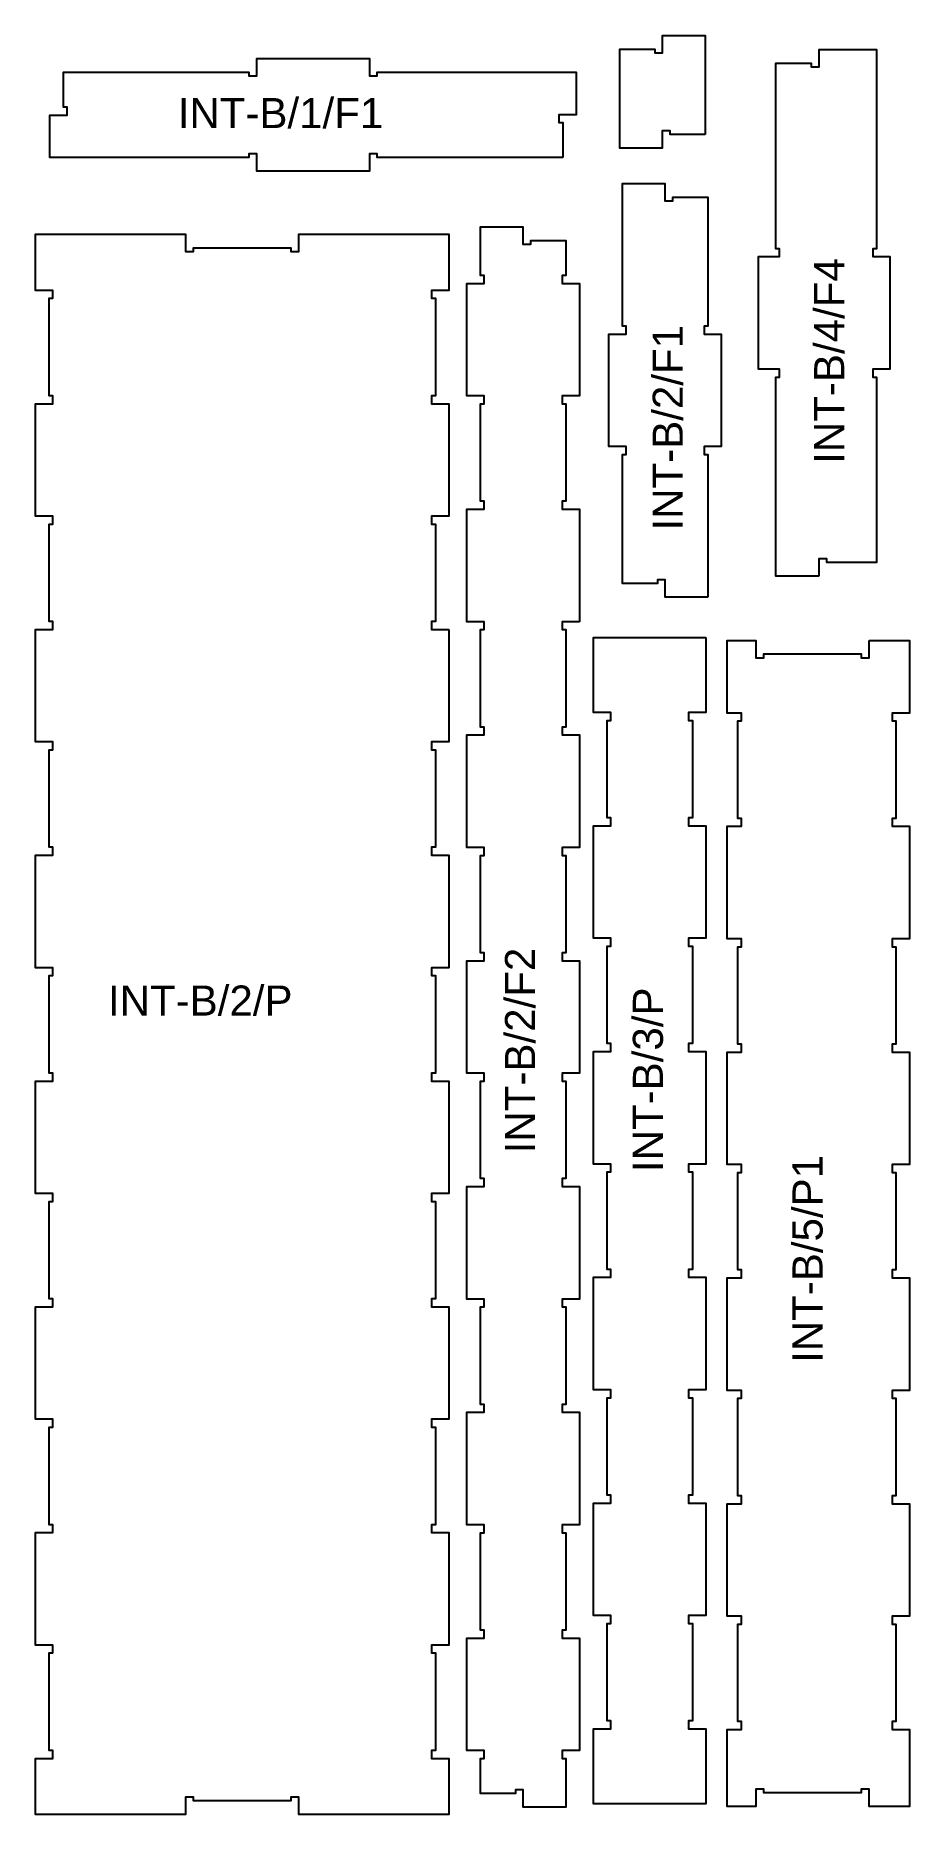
# Model space of a CAD drawing. Header units: millimetres. Extents: x 119 to 1281, y 118 to 2482.
import ezdxf

# ---------------------------------------------------------------- set-up
doc = ezdxf.new("R2010")
doc.units = ezdxf.units.MM
doc.layers.add('1_ANYTOOL_1MMDEEP_INSIDE', color=2, linetype='Continuous', true_color=0xffff00)
doc.layers.add('6_ANYTOOL_CUTTHROUGH_OUTSI', color=5, linetype='Continuous', true_color=0x0000ff)
doc.styles.add('textstyle11', font='standard')
doc.styles.add('textstyle12', font='standard')
doc.styles.add('textstyle13', font='standard')
doc.styles.add('textstyle14', font='standard')
doc.styles.add('textstyle15', font='standard')
doc.styles.add('textstyle16', font='standard')
doc.styles.add('textstyle17', font='standard')

msp = doc.modelspace()

# ---------------------------------------------------------------- linework, layer by layer
at = {"layer": '6_ANYTOOL_CUTTHROUGH_OUTSI'}
for points in [[(1009.2, 2350.3), (962.7, 2350.3), (962.7, 2355.3), (952.2, 2355.3), (952.2, 2332.3), (895.7, 2332.3), (895.7, 2463.8), (942.2, 2463.8), (942.2, 2458.8), (952.7, 2458.8), (952.7, 2481.8), (1009.2, 2481.8)], [(1160.3, 1763.6), (1103.2, 1763.6), (1103.2, 2028.1), (1108.2, 2028.1), (1108.2, 2038.6), (1080.2, 2038.6), (1080.2, 2188.1), (1108.2, 2188.1), (1108.2, 2198.6), (1103.2, 2198.6), (1103.2, 2445.1), (1150.3, 2445.1), (1150.3, 2440.1), (1160.8, 2440.1), (1160.8, 2463.1), (1236.9, 2463.1), (1236.9, 2198.6), (1231.9, 2198.6), (1231.9, 2188.1), (1254.9, 2188.1), (1254.9, 2038.6), (1231.9, 2038.6), (1231.9, 2028.1), (1236.9, 2028.1), (1236.9, 1781.6), (1170.8, 1781.6), (1170.8, 1786.6), (1160.3, 1786.6)], [(819.9, 2319.7), (573.4, 2319.7), (573.4, 2324.7), (562.9, 2324.7), (562.9, 2301.7), (413.4, 2301.7), (413.4, 2324.7), (402.9, 2324.7), (402.9, 2319.7), (138.4, 2319.7), (138.4, 2376.2), (161.4, 2376.2), (161.4, 2386.7), (156.4, 2386.7), (156.4, 2433.2), (402.9, 2433.2), (402.9, 2428.2), (413.4, 2428.2), (413.4, 2451.2), (562.9, 2451.2), (562.9, 2428.2), (573.4, 2428.2), (573.4, 2433.2), (837.9, 2433.2), (837.9, 2376.7), (814.9, 2376.7), (814.9, 2366.2), (819.9, 2366.2)], [(1012.7, 1735.6), (956.2, 1735.6), (956.2, 1758.6), (945.7, 1758.6), (945.7, 1753.6), (899.2, 1753.6), (899.2, 1925.1), (904.2, 1925.1), (904.2, 1935.6), (881.2, 1935.6), (881.2, 2085.1), (904.2, 2085.1), (904.2, 2095.6), (899.2, 2095.6), (899.2, 2285.1), (955.7, 2285.1), (955.7, 2262.1), (966.2, 2262.1), (966.2, 2267.1), (1012.7, 2267.1), (1012.7, 2095.6), (1007.7, 2095.6), (1007.7, 2085.1), (1030.7, 2085.1), (1030.7, 1935.6), (1007.7, 1935.6), (1007.7, 1925.1), (1012.7, 1925.1)], [(842, 1703), (819, 1703), (819, 1692.5), (824, 1692.5), (824, 1563), (819, 1563), (819, 1552.5), (842, 1552.5), (842, 1403), (819, 1403), (819, 1392.5), (824, 1392.5), (824, 1263), (819, 1263), (819, 1252.5), (842, 1252.5), (842, 1103), (819, 1103), (819, 1092.5), (824, 1092.5), (824, 963), (819, 963), (819, 952.5), (842, 952.5), (842, 803), (819, 803), (819, 792.5), (824, 792.5), (824, 663), (819, 663), (819, 652.5), (842, 652.5), (842, 503), (819, 503), (819, 492.5), (824, 492.5), (824, 363), (819, 363), (819, 352.5), (842, 352.5), (842, 203), (819, 203), (819, 192.5), (824, 192.5), (824, 128), (767.5, 128), (767.5, 151), (757, 151), (757, 146), (710.5, 146), (710.5, 192.5), (715.5, 192.5), (715.5, 203), (692.5, 203), (692.5, 352.5), (715.5, 352.5), (715.5, 363), (710.5, 363), (710.5, 492.5), (715.5, 492.5), (715.5, 503), (692.5, 503), (692.5, 652.5), (715.5, 652.5), (715.5, 663), (710.5, 663), (710.5, 792.5), (715.5, 792.5), (715.5, 803), (692.5, 803), (692.5, 952.5), (715.5, 952.5), (715.5, 963), (710.5, 963), (710.5, 1092.5), (715.5, 1092.5), (715.5, 1103), (692.5, 1103), (692.5, 1252.5), (715.5, 1252.5), (715.5, 1263), (710.5, 1263), (710.5, 1392.5), (715.5, 1392.5), (715.5, 1403), (692.5, 1403), (692.5, 1552.5), (715.5, 1552.5), (715.5, 1563), (710.5, 1563), (710.5, 1692.5), (715.5, 1692.5), (715.5, 1703), (692.5, 1703), (692.5, 1852.5), (715.5, 1852.5), (715.5, 1863), (710.5, 1863), (710.5, 1992.5), (715.5, 1992.5), (715.5, 2003), (692.5, 2003), (692.5, 2152.5), (715.5, 2152.5), (715.5, 2163), (710.5, 2163), (710.5, 2227.5), (767, 2227.5), (767, 2204.5), (777.5, 2204.5), (777.5, 2209.5), (824, 2209.5), (824, 2163), (819, 2163), (819, 2152.5), (842, 2152.5), (842, 2003), (819, 2003), (819, 1992.5), (824, 1992.5), (824, 1863), (819, 1863), (819, 1852.5), (842, 1852.5)], [(668.7, 1692.7), (668.7, 1543.2), (645.7, 1543.2), (645.7, 1532.7), (650.7, 1532.7), (650.7, 1403.2), (645.7, 1403.2), (645.7, 1392.7), (668.7, 1392.7), (668.7, 1243.2), (645.7, 1243.2), (645.7, 1232.7), (650.7, 1232.7), (650.7, 1103.2), (645.7, 1103.2), (645.7, 1092.7), (668.7, 1092.7), (668.7, 943.2), (645.7, 943.2), (645.7, 932.7), (650.7, 932.7), (650.7, 803.2), (645.7, 803.2), (645.7, 792.7), (668.7, 792.7), (668.7, 643.2), (645.7, 643.2), (645.7, 632.7), (650.7, 632.7), (650.7, 503.2), (645.7, 503.2), (645.7, 492.7), (668.7, 492.7), (668.7, 343.2), (645.7, 343.2), (645.7, 332.7), (650.7, 332.7), (650.7, 203.2), (645.7, 203.2), (645.7, 192.7), (668.7, 192.7), (668.7, 118.2), (469.2, 118.2), (469.2, 141.2), (458.7, 141.2), (458.7, 136.2), (329.2, 136.2), (329.2, 141.2), (318.7, 141.2), (318.7, 118.2), (119.2, 118.2), (119.2, 192.7), (142.2, 192.7), (142.2, 203.2), (137.2, 203.2), (137.2, 332.7), (142.2, 332.7), (142.2, 343.2), (119.2, 343.2), (119.2, 492.7), (142.2, 492.7), (142.2, 503.2), (137.2, 503.2), (137.2, 632.7), (142.2, 632.7), (142.2, 643.2), (119.2, 643.2), (119.2, 792.7), (142.2, 792.7), (142.2, 803.2), (137.2, 803.2), (137.2, 932.7), (142.2, 932.7), (142.2, 943.2), (119.2, 943.2), (119.2, 1092.7), (142.2, 1092.7), (142.2, 1103.2), (137.2, 1103.2), (137.2, 1232.7), (142.2, 1232.7), (142.2, 1243.2), (119.2, 1243.2), (119.2, 1392.7), (142.2, 1392.7), (142.2, 1403.2), (137.2, 1403.2), (137.2, 1532.7), (142.2, 1532.7), (142.2, 1543.2), (119.2, 1543.2), (119.2, 1692.7), (142.2, 1692.7), (142.2, 1703.2), (137.2, 1703.2), (137.2, 1832.7), (142.2, 1832.7), (142.2, 1843.2), (119.2, 1843.2), (119.2, 1992.7), (142.2, 1992.7), (142.2, 2003.2), (137.2, 2003.2), (137.2, 2132.7), (142.2, 2132.7), (142.2, 2143.2), (119.2, 2143.2), (119.2, 2217.7), (318.7, 2217.7), (318.7, 2194.7), (329.2, 2194.7), (329.2, 2199.7), (458.7, 2199.7), (458.7, 2194.7), (469.2, 2194.7), (469.2, 2217.7), (668.7, 2217.7), (668.7, 2143.2), (645.7, 2143.2), (645.7, 2132.7), (650.7, 2132.7), (650.7, 2003.2), (645.7, 2003.2), (645.7, 1992.7), (668.7, 1992.7), (668.7, 1843.2), (645.7, 1843.2), (645.7, 1832.7), (650.7, 1832.7), (650.7, 1703.2), (645.7, 1703.2), (645.7, 1692.7)], [(1010.3, 1681.9), (1010.3, 1582.4), (987.3, 1582.4), (987.3, 1571.9), (992.3, 1571.9), (992.3, 1442.4), (987.3, 1442.4), (987.3, 1431.9), (1010.3, 1431.9), (1010.3, 1282.4), (987.3, 1282.4), (987.3, 1271.9), (992.3, 1271.9), (992.3, 1142.4), (987.3, 1142.4), (987.3, 1131.9), (1010.3, 1131.9), (1010.3, 982.4), (987.3, 982.4), (987.3, 971.9), (992.3, 971.9), (992.3, 842.4), (987.3, 842.4), (987.3, 831.9), (1010.3, 831.9), (1010.3, 682.4), (987.3, 682.4), (987.3, 671.9), (992.3, 671.9), (992.3, 542.4), (987.3, 542.4), (987.3, 531.9), (1010.3, 531.9), (1010.3, 382.4), (987.3, 382.4), (987.3, 371.9), (992.3, 371.9), (992.3, 242.4), (987.3, 242.4), (987.3, 231.9), (1010.3, 231.9), (1010.3, 132.4), (860.8, 132.4), (860.8, 231.9), (883.8, 231.9), (883.8, 242.4), (878.8, 242.4), (878.8, 371.9), (883.8, 371.9), (883.8, 382.4), (860.8, 382.4), (860.8, 531.9), (883.8, 531.9), (883.8, 542.4), (878.8, 542.4), (878.8, 671.9), (883.8, 671.9), (883.8, 682.4), (860.8, 682.4), (860.8, 831.9), (883.8, 831.9), (883.8, 842.4), (878.8, 842.4), (878.8, 971.9), (883.8, 971.9), (883.8, 982.4), (860.8, 982.4), (860.8, 1131.9), (883.8, 1131.9), (883.8, 1142.4), (878.8, 1142.4), (878.8, 1271.9), (883.8, 1271.9), (883.8, 1282.4), (860.8, 1282.4), (860.8, 1431.9), (883.8, 1431.9), (883.8, 1442.4), (878.8, 1442.4), (878.8, 1571.9), (883.8, 1571.9), (883.8, 1582.4), (860.8, 1582.4), (860.8, 1681.9)], [(1227.2, 1678.2), (1280.8, 1678.2), (1280.8, 1581.6), (1257.8, 1581.6), (1257.8, 1571.1), (1262.8, 1571.1), (1262.8, 1441.6), (1257.8, 1441.6), (1257.8, 1431.1), (1280.8, 1431.1), (1280.8, 1281.6), (1257.8, 1281.6), (1257.8, 1271.1), (1262.8, 1271.1), (1262.8, 1141.6), (1257.8, 1141.6), (1257.8, 1131.1), (1280.8, 1131.1), (1280.8, 981.6), (1257.8, 981.6), (1257.8, 971.1), (1262.8, 971.1), (1262.8, 841.6), (1257.8, 841.6), (1257.8, 831.1), (1280.8, 831.1), (1280.8, 681.6), (1257.8, 681.6), (1257.8, 671.1), (1262.8, 671.1), (1262.8, 541.6), (1257.8, 541.6), (1257.8, 531.1), (1280.8, 531.1), (1280.8, 381.6), (1257.8, 381.6), (1257.8, 371.1), (1262.8, 371.1), (1262.8, 241.6), (1257.8, 241.6), (1257.8, 231.1), (1280.8, 231.1), (1280.8, 128.7), (1227.2, 128.7), (1227.2, 151.7), (1216.7, 151.7), (1216.7, 146.7), (1087.2, 146.7), (1087.2, 151.7), (1076.7, 151.7), (1076.7, 128.7), (1038.5, 128.7), (1038.5, 231.1), (1057.5, 231.1), (1057.5, 241.6), (1052.5, 241.6), (1052.5, 371.1), (1057.5, 371.1), (1057.5, 381.6), (1038.5, 381.6), (1038.5, 531.1), (1057.5, 531.1), (1057.5, 541.6), (1052.5, 541.6), (1052.5, 671.1), (1057.5, 671.1), (1057.5, 681.6), (1038.5, 681.6), (1038.5, 831.1), (1057.5, 831.1), (1057.5, 841.6), (1052.5, 841.6), (1052.5, 971.1), (1057.5, 971.1), (1057.5, 981.6), (1038.5, 981.6), (1038.5, 1131.1), (1057.5, 1131.1), (1057.5, 1141.6), (1052.5, 1141.6), (1052.5, 1271.1), (1057.5, 1271.1), (1057.5, 1281.6), (1038.5, 1281.6), (1038.5, 1431.1), (1057.5, 1431.1), (1057.5, 1441.6), (1052.5, 1441.6), (1052.5, 1571.1), (1057.5, 1571.1), (1057.5, 1581.6), (1038.5, 1581.6), (1038.5, 1678.2), (1076.7, 1678.2), (1076.7, 1655.2), (1087.2, 1655.2), (1087.2, 1660.2), (1216.7, 1660.2), (1216.7, 1655.2), (1227.2, 1655.2)]]:
    msp.add_lwpolyline(points, close=True, dxfattribs=at)

# ---------------------------------------------------------------- texts
at = {"layer": '1_ANYTOOL_1MMDEEP_INSIDE', "char_height": 40, "attachment_point": 1}
for s, insert, width, style in [('\\fArial;INT-B/1/F1', (308.2, 2398.8), 295.904, 'textstyle12'), ('\\fArial;INT-B/2/P', (215.5, 1219.6), 275.663, 'textstyle11')]:
    msp.add_mtext(s, dxfattribs=dict(at, insert=insert, width=width, style=style))
at = {"layer": '1_ANYTOOL_1MMDEEP_INSIDE', "char_height": 40, "attachment_point": 1, "rotation": 90}
for s, insert, width, style in [('\\fArial;INT-B/4/F4', (1154.1, 1912.8), 303.614, 'textstyle17'), ('\\fArial;INT-B/2/F1', (939.5, 1824.1), 295.904, 'textstyle16'), ('\\fArial;INT-B/2/F2', (743.2, 996.6), 302.892, 'textstyle13'), ('\\fArial;INT-B/3/P', (913.1, 971.7), 275.663, 'textstyle14'), ('\\fArial;INT-B/5/P1', (1125.3, 718.1), 299.036, 'textstyle15')]:
    msp.add_mtext(s, dxfattribs=dict(at, insert=insert, width=width, style=style))

doc.saveas('drawing.dxf')
